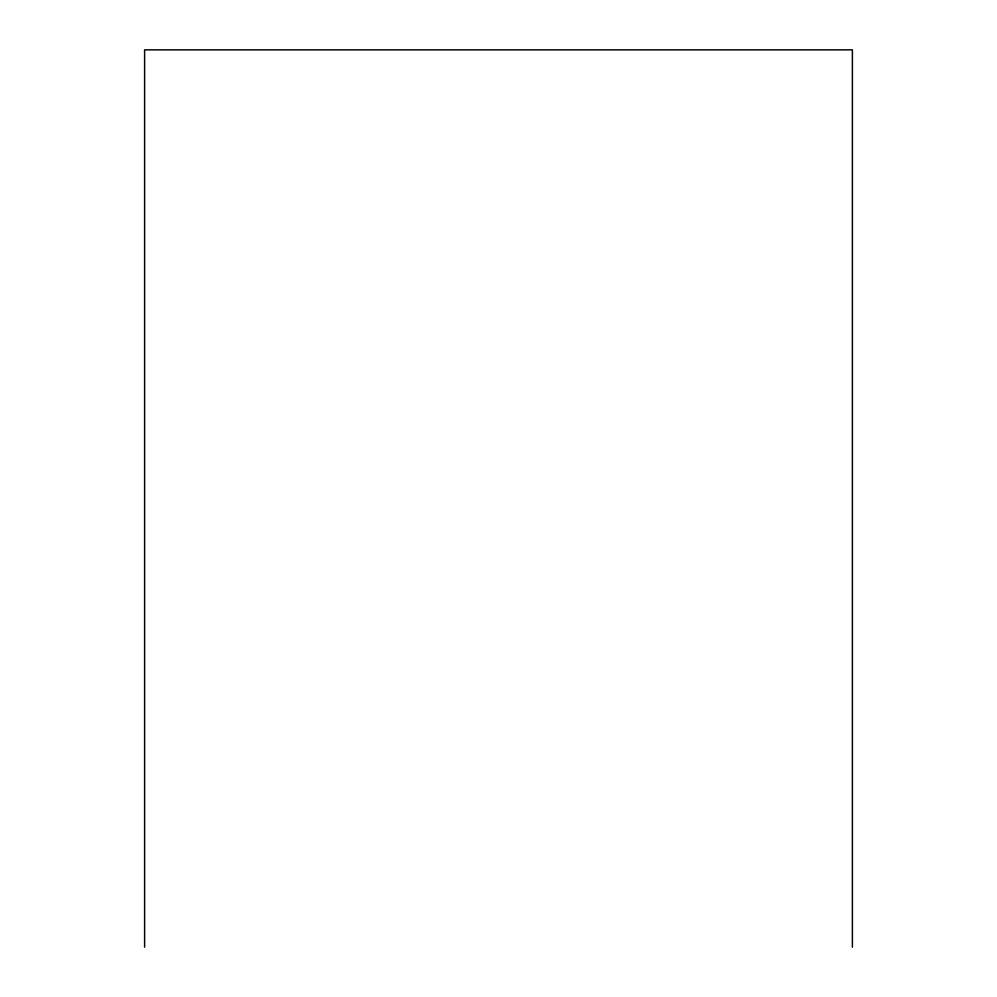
<?xml version="1.0" encoding="UTF-8"?>
<svg xmlns="http://www.w3.org/2000/svg" width="997" height="997" viewBox="0 0 997 997"><rect width="100%" height="100%" fill="white"/><g stroke="black" fill="none" stroke-linecap="round" stroke-linejoin="round"><path stroke-width="1.5" d="M852.385 947.15L852.385 49.85L144.615 49.85L144.615 947.15"/></g></svg>
